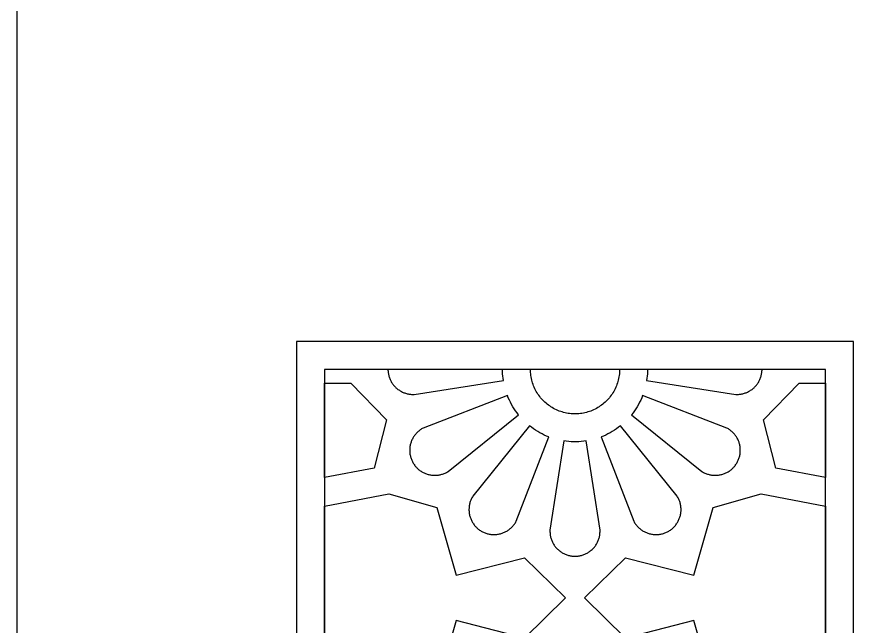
# Model space of a CAD drawing. Extents: x 0 to 1266, y 0 to 1438.
# Drawn here: x 0 to 305.1, y 954.2 to 1172.4 of the extents above; entities that cross this region are included whole.
import ezdxf

# ---------------------------------------------------------------- set-up
doc = ezdxf.new("R2010")
doc.units = 0
doc.layers.add('Default_Layer', color=1, linetype='CONTINUOUS')

msp = doc.modelspace()

# ---------------------------------------------------------------- linework, layer by layer
at = {"layer": 'Default_Layer'}
for points in [[(0, 1438.2), (1266.43, 1438.2), (1266.43, 0), (0, 0), (0, 1438.2)], [(299.2, 1056.36), (100, 1056.36), (100, 381.84), (299.2, 381.84), (299.2, 1056.36)], [(289.2, 391.84), (289.2, 1046.36), (110, 1046.36), (110, 391.84), (289.2, 391.84)], [(132.14, 1028.28), (127.71, 1010.96), (110, 1007.62), (110, 1041.36), (119.36, 1041.36), (132.14, 1028.28)], [(271.49, 1010.96), (267.06, 1028.28), (279.84, 1041.36), (289.2, 1041.36), (289.2, 1007.62), (271.49, 1010.96)], [(179.39, 1030.09), (178.85, 1030.79), (178.33, 1031.51), (177.83, 1032.25), (177.36, 1033), (176.92, 1033.78), (176.5, 1034.56), (176.11, 1035.36), (175.74, 1036.17), (175.41, 1036.99), (145.26, 1025.32), (144.98, 1025.17), (144.72, 1025.02), (144.46, 1024.85), (144.2, 1024.67), (143.95, 1024.49), (143.71, 1024.29), (143.47, 1024.09), (143.24, 1023.88), (143.02, 1023.66), (142.81, 1023.44), (142.6, 1023.21), (142.41, 1022.97), (142.22, 1022.72), (142.04, 1022.47), (141.87, 1022.21), (141.7, 1021.94), (141.55, 1021.67), (141.41, 1021.4), (141.27, 1021.12), (141.15, 1020.83), (141.03, 1020.54), (140.93, 1020.25), (140.84, 1019.96), (140.75, 1019.66), (140.68, 1019.36), (140.62, 1019.05), (140.56, 1018.75), (140.52, 1018.44), (140.49, 1018.13), (140.47, 1017.82), (140.46, 1017.51), (140.46, 1017.2), (140.47, 1016.89), (140.5, 1016.58), (140.53, 1016.27), (140.57, 1015.96), (140.63, 1015.66), (140.69, 1015.35), (140.77, 1015.05), (140.86, 1014.75), (140.95, 1014.46), (141.06, 1014.17), (141.18, 1013.88), (141.3, 1013.6), (141.44, 1013.32), (141.58, 1013.04), (141.74, 1012.77), (141.9, 1012.51), (142.08, 1012.25), (142.26, 1012), (142.45, 1011.76), (142.65, 1011.52), (142.86, 1011.29), (143.07, 1011.06), (143.3, 1010.85), (143.53, 1010.64), (143.76, 1010.44), (144.01, 1010.25), (144.26, 1010.06), (144.51, 1009.89), (144.78, 1009.72), (145.05, 1009.57), (145.32, 1009.42), (145.6, 1009.28), (145.88, 1009.16), (146.17, 1009.04), (146.46, 1008.93), (146.75, 1008.83), (147.05, 1008.75), (147.35, 1008.67), (147.66, 1008.6), (147.96, 1008.55), (148.27, 1008.5), (148.58, 1008.47), (148.89, 1008.44), (149.2, 1008.43), (149.51, 1008.43), (149.82, 1008.44), (150.13, 1008.45), (150.44, 1008.48), (150.74, 1008.52), (151.05, 1008.58), (151.35, 1008.64), (151.66, 1008.71), (151.96, 1008.79), (152.25, 1008.89), (152.55, 1008.99), (152.83, 1009.1), (153.12, 1009.22), (153.4, 1009.36), (153.68, 1009.5), (153.95, 1009.65), (154.21, 1009.81), (179.39, 1030.09)], [(223.79, 1036.99), (223.46, 1036.17), (223.09, 1035.36), (222.7, 1034.56), (222.29, 1033.78), (221.84, 1033), (221.37, 1032.25), (220.87, 1031.51), (220.35, 1030.79), (219.81, 1030.09), (244.99, 1009.81), (245.25, 1009.65), (245.52, 1009.5), (245.8, 1009.36), (246.08, 1009.22), (246.37, 1009.1), (246.66, 1008.99), (246.95, 1008.89), (247.24, 1008.79), (247.54, 1008.71), (247.85, 1008.64), (248.15, 1008.58), (248.46, 1008.52), (248.76, 1008.48), (249.07, 1008.45), (249.38, 1008.44), (249.69, 1008.43), (250, 1008.43), (250.31, 1008.44), (250.62, 1008.47), (250.93, 1008.5), (251.24, 1008.55), (251.54, 1008.6), (251.85, 1008.67), (252.15, 1008.75), (252.45, 1008.83), (252.74, 1008.93), (253.03, 1009.04), (253.32, 1009.16), (253.6, 1009.28), (253.88, 1009.42), (254.16, 1009.57), (254.42, 1009.72), (254.69, 1009.89), (254.94, 1010.06), (255.19, 1010.25), (255.44, 1010.44), (255.67, 1010.64), (255.91, 1010.85), (256.13, 1011.06), (256.34, 1011.29), (256.55, 1011.52), (256.75, 1011.76), (256.94, 1012), (257.12, 1012.25), (257.3, 1012.51), (257.46, 1012.77), (257.62, 1013.04), (257.76, 1013.32), (257.9, 1013.6), (258.02, 1013.88), (258.14, 1014.17), (258.25, 1014.46), (258.34, 1014.75), (258.43, 1015.05), (258.51, 1015.35), (258.57, 1015.66), (258.63, 1015.96), (258.67, 1016.27), (258.7, 1016.58), (258.73, 1016.89), (258.74, 1017.2), (258.74, 1017.51), (258.73, 1017.82), (258.71, 1018.13), (258.68, 1018.44), (258.64, 1018.75), (258.58, 1019.05), (258.52, 1019.36), (258.45, 1019.66), (258.36, 1019.96), (258.27, 1020.25), (258.17, 1020.54), (258.05, 1020.83), (257.93, 1021.12), (257.79, 1021.4), (257.65, 1021.67), (257.5, 1021.94), (257.33, 1022.21), (257.16, 1022.47), (256.98, 1022.72), (256.79, 1022.97), (256.6, 1023.21), (256.39, 1023.44), (256.18, 1023.66), (255.96, 1023.88), (255.73, 1024.09), (255.49, 1024.29), (255.25, 1024.49), (255, 1024.67), (254.74, 1024.85), (254.48, 1025.02), (254.22, 1025.17), (253.94, 1025.32), (223.79, 1036.99)], [(190.24, 1022.17), (189.41, 1022.5), (188.6, 1022.86), (187.8, 1023.26), (187.02, 1023.67), (186.25, 1024.12), (185.49, 1024.59), (184.75, 1025.09), (184.03, 1025.61), (183.33, 1026.15), (163.05, 1000.97), (162.89, 1000.71), (162.74, 1000.43), (162.6, 1000.16), (162.47, 999.88), (162.34, 999.59), (162.23, 999.3), (162.13, 999.01), (162.03, 998.71), (161.95, 998.42), (161.88, 998.11), (161.82, 997.81), (161.77, 997.5), (161.73, 997.2), (161.7, 996.89), (161.68, 996.58), (161.67, 996.27), (161.67, 995.96), (161.68, 995.65), (161.71, 995.34), (161.74, 995.03), (161.79, 994.72), (161.84, 994.41), (161.91, 994.11), (161.99, 993.81), (162.07, 993.51), (162.17, 993.22), (162.28, 992.93), (162.4, 992.64), (162.52, 992.36), (162.66, 992.08), (162.81, 991.8), (162.97, 991.54), (163.13, 991.27), (163.31, 991.02), (163.49, 990.77), (163.68, 990.52), (163.88, 990.28), (164.09, 990.05), (164.31, 989.83), (164.53, 989.62), (164.76, 989.41), (165, 989.21), (165.24, 989.02), (165.49, 988.84), (165.75, 988.66), (166.02, 988.5), (166.28, 988.34), (166.56, 988.2), (166.84, 988.06), (167.12, 987.93), (167.41, 987.82), (167.7, 987.71), (168, 987.61), (168.29, 987.53), (168.59, 987.45), (168.9, 987.39), (169.2, 987.33), (169.51, 987.29), (169.82, 987.26), (170.13, 987.23), (170.44, 987.22), (170.75, 987.22), (171.06, 987.23), (171.37, 987.25), (171.68, 987.28), (171.99, 987.32), (172.29, 987.37), (172.6, 987.44), (172.9, 987.51), (173.2, 987.59), (173.49, 987.69), (173.79, 987.79), (174.07, 987.91), (174.36, 988.03), (174.64, 988.17), (174.91, 988.31), (175.18, 988.46), (175.45, 988.62), (175.71, 988.8), (175.96, 988.98), (176.21, 989.17), (176.45, 989.36), (176.68, 989.57), (176.9, 989.78), (177.12, 990), (177.33, 990.23), (177.53, 990.47), (177.73, 990.71), (177.91, 990.96), (178.09, 991.21), (178.26, 991.48), (178.42, 991.74), (178.57, 992.02), (190.24, 1022.17)], [(215.87, 1026.15), (215.17, 1025.61), (214.45, 1025.09), (213.71, 1024.59), (212.95, 1024.12), (212.18, 1023.67), (211.4, 1023.26), (210.6, 1022.86), (209.79, 1022.5), (208.96, 1022.17), (220.64, 992.02), (220.78, 991.74), (220.94, 991.48), (221.11, 991.21), (221.29, 990.96), (221.47, 990.71), (221.67, 990.47), (221.87, 990.23), (222.08, 990), (222.3, 989.78), (222.52, 989.57), (222.75, 989.36), (222.99, 989.17), (223.24, 988.98), (223.49, 988.8), (223.75, 988.62), (224.02, 988.46), (224.29, 988.31), (224.56, 988.17), (224.84, 988.03), (225.13, 987.91), (225.41, 987.79), (225.71, 987.69), (226, 987.59), (226.3, 987.51), (226.6, 987.44), (226.91, 987.37), (227.21, 987.32), (227.52, 987.28), (227.83, 987.25), (228.14, 987.23), (228.45, 987.22), (228.76, 987.22), (229.07, 987.23), (229.38, 987.26), (229.69, 987.29), (230, 987.33), (230.3, 987.39), (230.61, 987.45), (230.91, 987.53), (231.21, 987.61), (231.5, 987.71), (231.79, 987.82), (232.08, 987.93), (232.36, 988.06), (232.64, 988.2), (232.92, 988.34), (233.19, 988.5), (233.45, 988.66), (233.71, 988.84), (233.96, 989.02), (234.2, 989.21), (234.44, 989.41), (234.67, 989.62), (234.9, 989.83), (235.11, 990.05), (235.32, 990.28), (235.52, 990.52), (235.71, 990.77), (235.9, 991.02), (236.07, 991.27), (236.24, 991.54), (236.39, 991.8), (236.54, 992.08), (236.68, 992.36), (236.8, 992.64), (236.92, 992.93), (237.03, 993.22), (237.13, 993.51), (237.21, 993.81), (237.29, 994.11), (237.36, 994.41), (237.41, 994.72), (237.46, 995.03), (237.49, 995.34), (237.52, 995.65), (237.53, 995.96), (237.53, 996.27), (237.52, 996.58), (237.51, 996.89), (237.48, 997.2), (237.43, 997.5), (237.38, 997.81), (237.32, 998.11), (237.25, 998.42), (237.17, 998.71), (237.07, 999.01), (236.97, 999.3), (236.86, 999.59), (236.73, 999.88), (236.6, 1000.16), (236.46, 1000.43), (236.31, 1000.71), (236.15, 1000.97), (215.87, 1026.15)], [(203.59, 1020.73), (202.71, 1020.6), (201.82, 1020.51), (200.93, 1020.45), (200.05, 1020.42), (199.16, 1020.42), (198.27, 1020.45), (197.38, 1020.51), (196.49, 1020.6), (195.61, 1020.73), (190.65, 988.78), (190.64, 988.47), (190.64, 988.16), (190.66, 987.85), (190.68, 987.54), (190.72, 987.23), (190.76, 986.92), (190.82, 986.62), (190.89, 986.31), (190.97, 986.01), (191.06, 985.72), (191.15, 985.42), (191.26, 985.13), (191.38, 984.84), (191.51, 984.56), (191.65, 984.28), (191.8, 984.01), (191.95, 983.74), (192.12, 983.48), (192.3, 983.23), (192.48, 982.98), (192.67, 982.73), (192.87, 982.5), (193.08, 982.27), (193.3, 982.04), (193.53, 981.83), (193.76, 981.62), (194, 981.42), (194.24, 981.23), (194.49, 981.05), (194.75, 980.88), (195.02, 980.72), (195.29, 980.56), (195.56, 980.42), (195.84, 980.28), (196.12, 980.16), (196.41, 980.04), (196.7, 979.94), (197, 979.84), (197.3, 979.76), (197.6, 979.68), (197.9, 979.62), (198.21, 979.56), (198.52, 979.52), (198.83, 979.49), (199.13, 979.47), (199.45, 979.46), (199.76, 979.46), (200.07, 979.47), (200.38, 979.49), (200.68, 979.52), (200.99, 979.56), (201.3, 979.62), (201.6, 979.68), (201.9, 979.76), (202.2, 979.84), (202.5, 979.94), (202.79, 980.04), (203.08, 980.16), (203.36, 980.28), (203.64, 980.42), (203.92, 980.56), (204.19, 980.72), (204.45, 980.88), (204.71, 981.05), (204.96, 981.23), (205.2, 981.42), (205.44, 981.62), (205.68, 981.83), (205.9, 982.04), (206.12, 982.27), (206.33, 982.5), (206.53, 982.73), (206.72, 982.98), (206.9, 983.23), (207.08, 983.48), (207.25, 983.74), (207.4, 984.01), (207.55, 984.28), (207.69, 984.56), (207.82, 984.84), (207.94, 985.13), (208.05, 985.42), (208.15, 985.72), (208.23, 986.01), (208.31, 986.31), (208.38, 986.62), (208.44, 986.92), (208.48, 987.23), (208.52, 987.54), (208.54, 987.85), (208.56, 988.16), (208.56, 988.47), (208.56, 988.78), (203.59, 1020.73)], [(181.52, 978.89), (196.21, 964.54), (181.52, 950.19), (157.04, 956.45), (150.21, 932.12), (133.04, 927.3), (110, 931.64), (110, 997.44), (133.04, 1001.79), (150.21, 996.97), (157.04, 972.64), (181.52, 978.89)], [(248.99, 996.97), (266.16, 1001.79), (289.2, 997.44), (289.2, 931.64), (266.16, 927.3), (248.99, 932.12), (242.16, 956.45), (217.68, 950.19), (202.99, 964.54), (217.68, 978.89), (242.16, 972.64), (248.99, 996.97)]]:
    msp.add_lwpolyline(points, close=True, dxfattribs=at)
for points in [[(132.7, 1046.36), (132.7, 1046.05), (132.72, 1045.75), (132.74, 1045.44), (132.78, 1045.13), (132.83, 1044.83), (132.89, 1044.53), (132.95, 1044.23), (133.03, 1043.93), (133.12, 1043.64), (133.22, 1043.35), (133.33, 1043.06), (133.44, 1042.78), (133.57, 1042.5), (133.71, 1042.22), (133.86, 1041.95), (134.01, 1041.69), (134.18, 1041.43), (134.35, 1041.17), (134.53, 1040.93), (134.72, 1040.69), (134.92, 1040.45), (135.13, 1040.22), (135.34, 1040), (135.56, 1039.79), (135.79, 1039.59), (136.03, 1039.39), (136.27, 1039.2), (136.52, 1039.02), (136.77, 1038.85), (137.03, 1038.68), (137.3, 1038.53), (137.57, 1038.38), (137.84, 1038.25), (138.13, 1038.12), (138.41, 1038.01), (138.7, 1037.9), (138.99, 1037.8), (139.28, 1037.72), (139.58, 1037.64), (139.88, 1037.58), (140.18, 1037.52), (140.49, 1037.47), (140.79, 1037.44), (141.1, 1037.41), (141.41, 1037.4), (141.71, 1037.4), (142.02, 1037.4), (173.97, 1042.37), (173.86, 1043.17), (173.77, 1043.96), (173.71, 1044.76), (173.67, 1045.56), (173.66, 1046.36)], [(215.54, 1046.36), (215.53, 1045.81), (215.5, 1045.26), (215.46, 1044.71), (215.39, 1044.16), (215.31, 1043.62), (215.2, 1043.08), (215.08, 1042.54), (214.94, 1042.01), (214.78, 1041.49), (214.6, 1040.96), (214.41, 1040.45), (214.19, 1039.94), (213.96, 1039.44), (213.72, 1038.95), (213.45, 1038.47), (213.17, 1037.99), (212.87, 1037.53), (212.56, 1037.08), (212.23, 1036.64), (211.89, 1036.21), (211.53, 1035.79), (211.16, 1035.38), (210.78, 1034.99), (210.38, 1034.61), (209.96, 1034.25), (209.54, 1033.9), (209.1, 1033.56), (208.66, 1033.24), (208.2, 1032.93), (207.73, 1032.65), (207.25, 1032.37), (206.76, 1032.12), (206.27, 1031.88), (205.76, 1031.66), (205.25, 1031.45), (204.74, 1031.27), (204.21, 1031.1), (203.68, 1030.95), (203.15, 1030.82), (202.61, 1030.7), (202.07, 1030.61), (201.52, 1030.53), (200.97, 1030.48), (200.43, 1030.44), (199.88, 1030.42), (199.33, 1030.42), (198.78, 1030.44), (198.23, 1030.48), (197.68, 1030.53), (197.13, 1030.61), (196.59, 1030.7), (196.05, 1030.82), (195.52, 1030.95), (194.99, 1031.1), (194.47, 1031.27), (193.95, 1031.45), (193.44, 1031.66), (192.93, 1031.88), (192.44, 1032.12), (191.95, 1032.37), (191.47, 1032.65), (191, 1032.93), (190.54, 1033.24), (190.1, 1033.56), (189.66, 1033.9), (189.24, 1034.25), (188.82, 1034.61), (188.43, 1034.99), (188.04, 1035.38), (187.67, 1035.79), (187.31, 1036.21), (186.97, 1036.64), (186.64, 1037.08), (186.33, 1037.53), (186.03, 1037.99), (185.75, 1038.47), (185.48, 1038.95), (185.24, 1039.44), (185.01, 1039.94), (184.79, 1040.45), (184.6, 1040.96), (184.42, 1041.49), (184.26, 1042.01), (184.12, 1042.54), (184, 1043.08), (183.9, 1043.62), (183.81, 1044.16), (183.74, 1044.71), (183.7, 1045.26), (183.67, 1045.81), (183.66, 1046.36)], [(225.54, 1046.36), (225.53, 1045.56), (225.49, 1044.76), (225.43, 1043.96), (225.34, 1043.17), (225.23, 1042.37), (257.18, 1037.4), (257.49, 1037.4), (257.8, 1037.4), (258.1, 1037.41), (258.41, 1037.44), (258.71, 1037.47), (259.02, 1037.52), (259.32, 1037.58), (259.62, 1037.64), (259.92, 1037.72), (260.21, 1037.8), (260.5, 1037.9), (260.79, 1038.01), (261.08, 1038.12), (261.36, 1038.25), (261.63, 1038.38), (261.9, 1038.53), (262.17, 1038.68), (262.43, 1038.85), (262.68, 1039.02), (262.93, 1039.2), (263.17, 1039.39), (263.41, 1039.59), (263.64, 1039.79), (263.86, 1040), (264.07, 1040.22), (264.28, 1040.45), (264.48, 1040.69), (264.67, 1040.93), (264.85, 1041.17), (265.02, 1041.43), (265.19, 1041.69), (265.34, 1041.95), (265.49, 1042.22), (265.63, 1042.5), (265.76, 1042.78), (265.87, 1043.06), (265.98, 1043.35), (266.08, 1043.64), (266.17, 1043.93), (266.25, 1044.23), (266.31, 1044.53), (266.37, 1044.83), (266.42, 1045.13), (266.46, 1045.44), (266.48, 1045.75), (266.5, 1046.05), (266.5, 1046.36)]]:
    msp.add_lwpolyline(points, dxfattribs=at)

doc.saveas('drawing.dxf')
